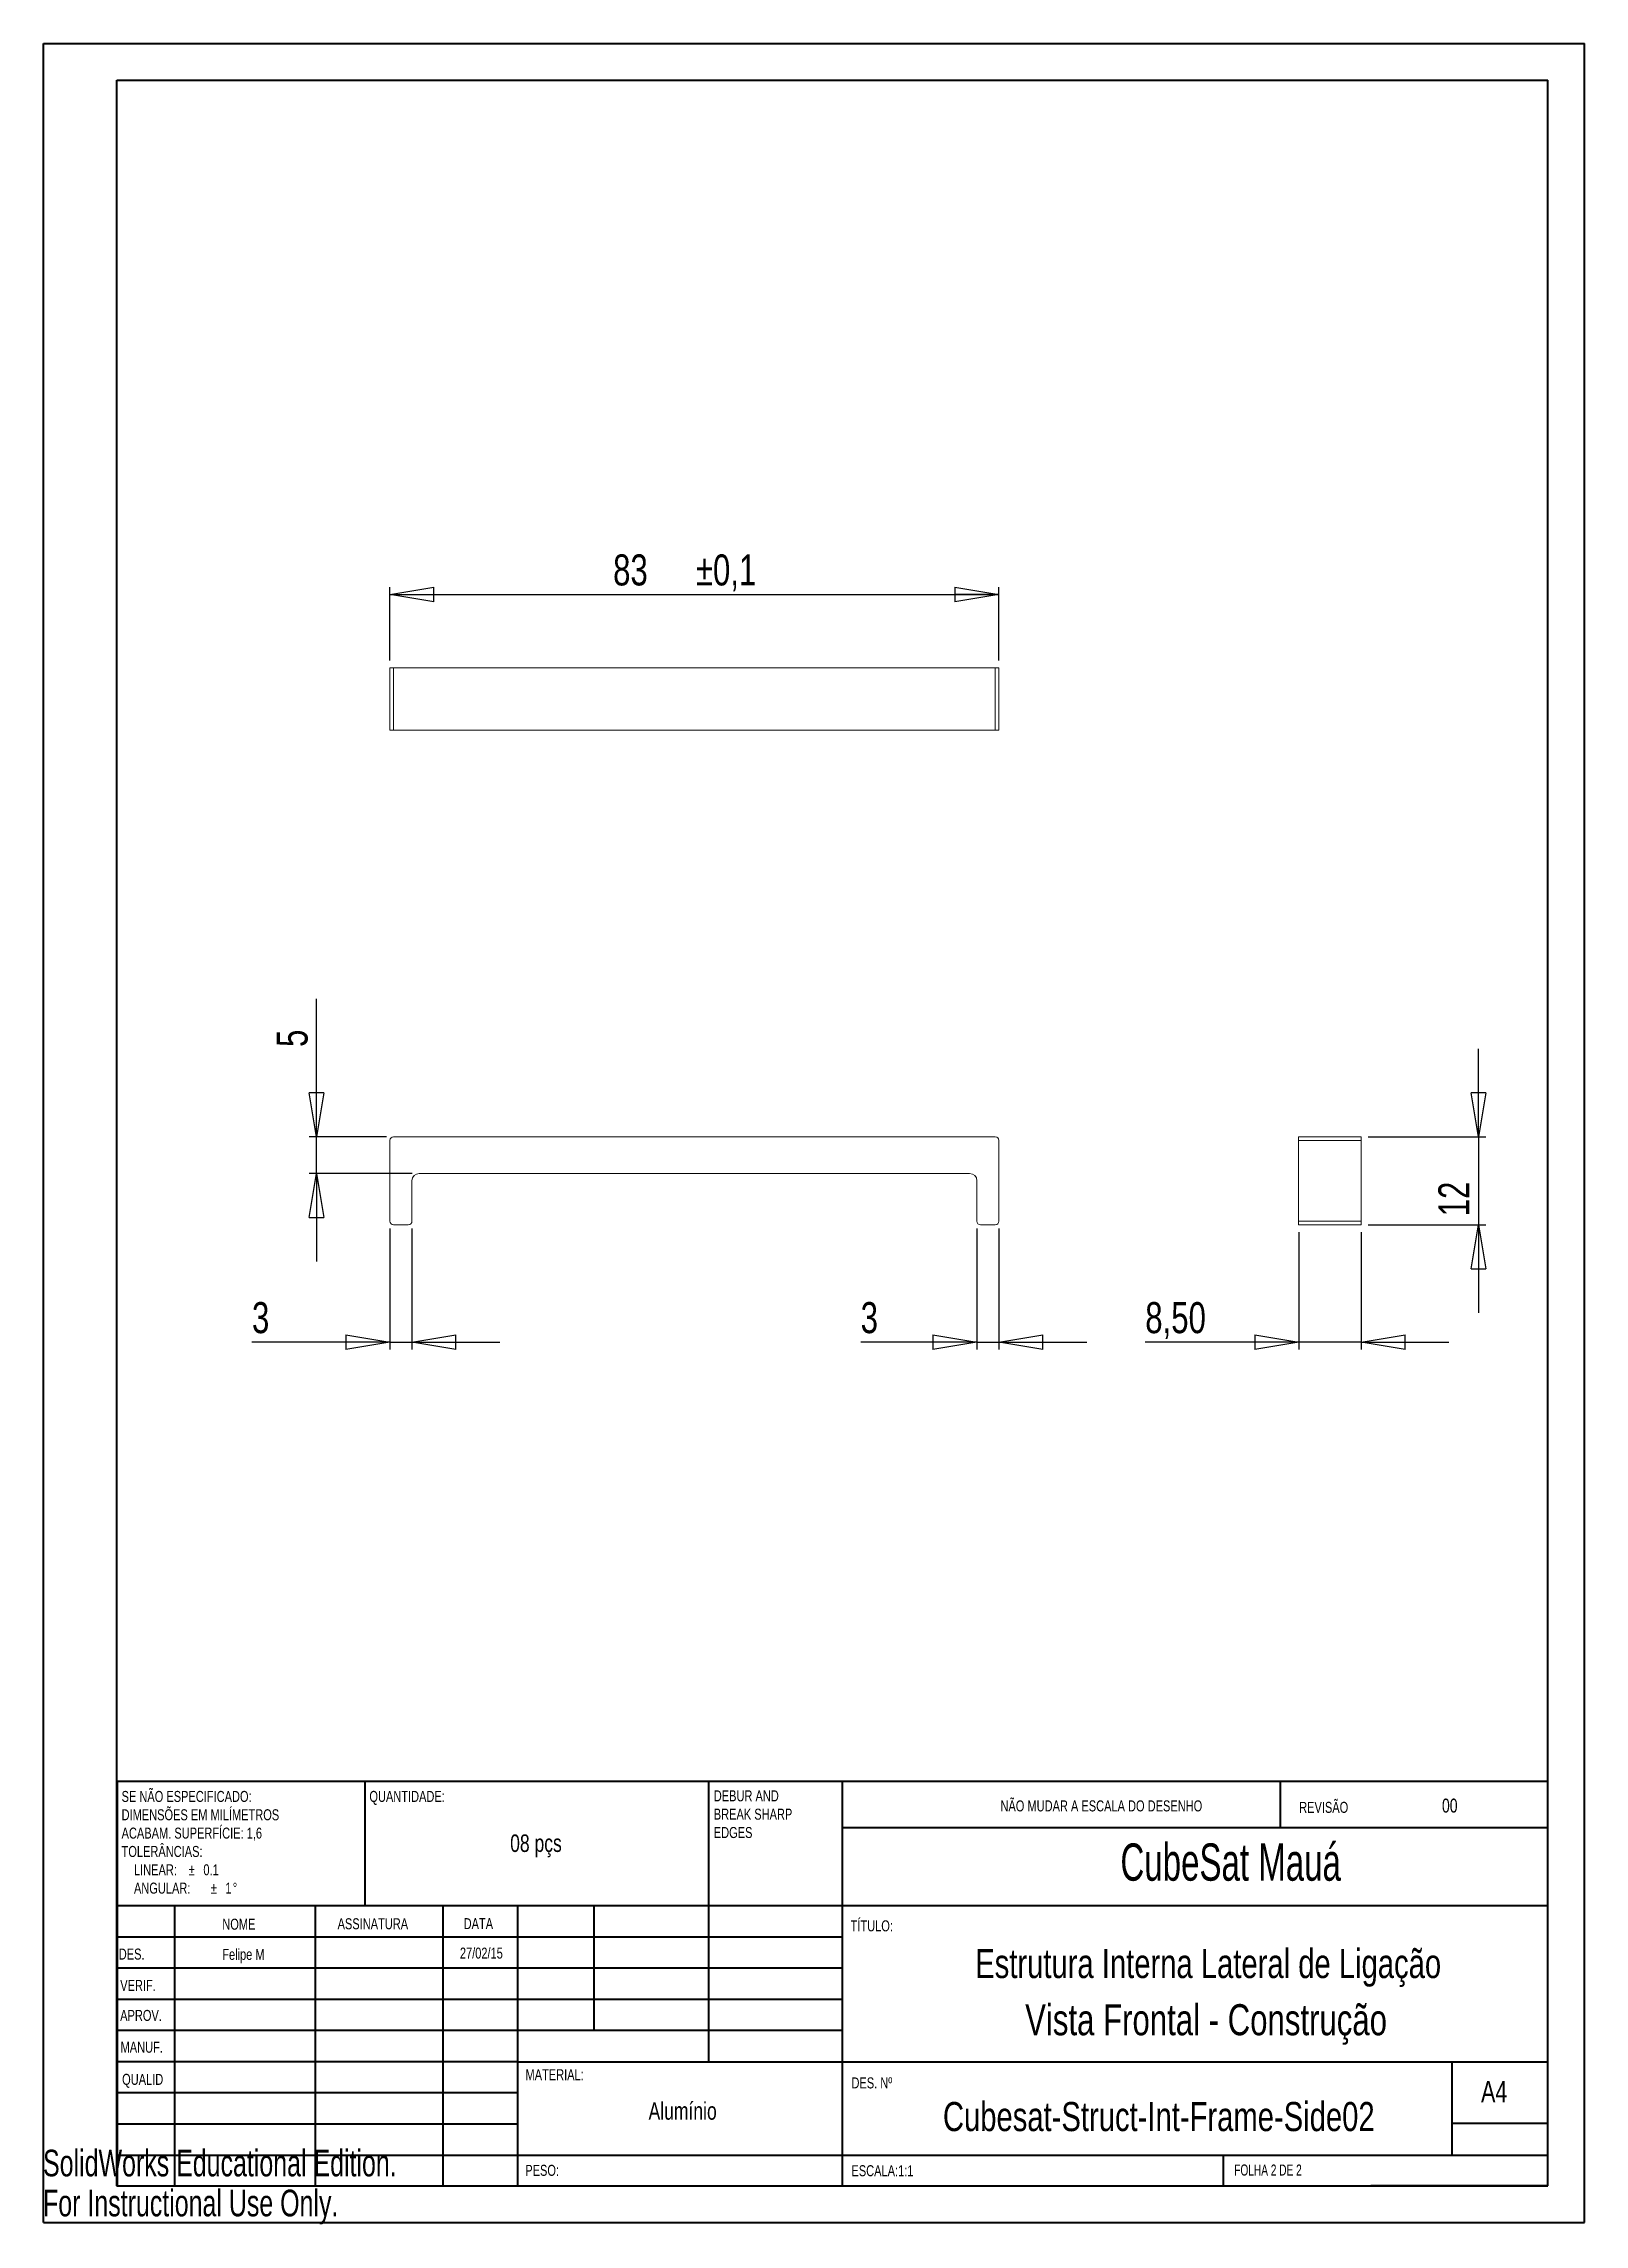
# Paper-space layout 'Folha02' of a CAD drawing. Header units: millimetres. Extents: x 0 to 210, y 0 to 297.
import ezdxf

# ---------------------------------------------------------------- set-up
doc = ezdxf.new("R2010")
doc.units = ezdxf.units.MM
doc.layers.add('FORMAT', color=7, linetype='Continuous')
doc.styles.add('SLDTEXTSTYLE0', font='TXT', dxfattribs={"width": 0.75})
doc.styles.add('SLDTEXTSTYLE1', font='TXT', dxfattribs={"width": 0.663})
doc.styles.add('SLDTEXTSTYLE2', font='TXT', dxfattribs={"width": 0.6875})
doc.styles.add('SLDTEXTSTYLE3', font='TXT', dxfattribs={"width": 0.7})
doc.dimstyles.new('SLDDIMSTYLE0', dxfattribs={"dimtxt": 4.233333, "dimasz": 5.9944, "dimexe": 0, "dimexo": 0.0625, "dimgap": 1.058333, "dimtad": 1, "dimrnd": 1e-09, "dimzin": 12, "dimdsep": 46, "dimtxsty": 'SLDTEXTSTYLE0', "dimblk1": 'CLOSED', "dimblk2": 'CLOSED', "dimsah": 1, "dimcen": 0.09, "dimadec": 0, "dimazin": 3, "dimtfac": 1, "dimtmove": 0, "dimatfit": 0, "dimldrblk": 'CLOSED', "dimfxl": 0, "dimfrac": 2, "dimtolj": 1, "dimtzin": 12, "dimarcsym": 0})
doc.dimstyles.new('SLDDIMSTYLE1', dxfattribs={"dimtxt": 4.233333, "dimasz": 5.9944, "dimexe": 0, "dimexo": 0.0625, "dimgap": 1.058333, "dimtad": 1, "dimrnd": 1e-09, "dimzin": 12, "dimdsep": 46, "dimtxsty": 'SLDTEXTSTYLE0', "dimblk1": 'CLOSED', "dimblk2": 'CLOSED', "dimsah": 1, "dimcen": 0.09, "dimadec": 0, "dimazin": 3, "dimtol": 1, "dimtp": 0.1, "dimtm": 0.1, "dimtfac": 1, "dimtdec": 1, "dimtofl": 0, "dimtmove": 0, "dimatfit": 3, "dimldrblk": 'CLOSED', "dimfxl": 0, "dimfrac": 2, "dimtolj": 1, "dimarcsym": 0})

# ---------------------------------------------------------------- blocks, each defined once
blk = doc.blocks.new('SW_NOTE_2')
at = {"color": 0, "linetype": 'Continuous', "lineweight": 0, "char_height": 1.5, "attachment_point": 1, "style": 'SLDTEXTSTYLE0'}
for s, insert in [('DEBUR AND', (0, 1.93)), ('BREAK SHARP', (0, -0.57)), ('EDGES', (0, -3.07))]:
    blk.add_mtext(s, dxfattribs=dict(at, insert=insert))
blk = doc.blocks.new('SW_NOTE_3')
at = {"color": 0, "linetype": 'Continuous', "lineweight": 0, "char_height": 1.5, "attachment_point": 1, "style": 'SLDTEXTSTYLE0'}
for s, insert in [('SE NÃO ESPECIFICADO:', (0, 1.93)), ('ACABAM. SUPERFÍCIE: 1,6', (0, -3.07)), ('DIMENSÕES EM MILÍMETROS', (0, -0.57)), ('TOLERÂNCIAS:', (0, -5.57)), ('LINEAR:', (1.69, -8.07)), ('%%p', (9.16, -8.07)), ('0.1', (11.15, -8.07)), ('ANGULAR:', (1.69, -10.57)), ('%%p', (12.16, -10.57)), ('1', (14.15, -10.57)), ('%%d', (15.16, -10.57))]:
    blk.add_mtext(s, dxfattribs=dict(at, insert=insert))
blk = doc.blocks.new('_CLOSED')
at = {"color": 0, "linetype": 'ByBlock', "lineweight": -2}
for p, q in [((-1, 0.166667), (0, 0)), ((-1, 0.166667), (-1, -0.166667)), ((0, 0), (-1, -0.166667)), ((0, 0), (-1, 0))]:
    blk.add_line(p, q, dxfattribs=at)
blk = doc.blocks.new('_D')
at = {"layer": 'FORMAT'}
for p, q in [((37.28, 148.21), (37.28, 167.02)), ((46.79, 148.21), (36.29, 148.21)), ((37.28, 143.21), (37.28, 148.21)), ((50.29, 143.21), (36.29, 143.21)), ((37.28, 143.21), (37.28, 131.22))]:
    blk.add_line(p, q, dxfattribs=at)
at = {"layer": 'FORMAT', "xscale": 5.9944, "yscale": 5.9944}
for p, rotation in [((37.28, 148.21, 0.1), 270.0000000000004), ((37.28, 143.21, 0.1), 90.0000000000004)]:
    blk.add_blockref('_CLOSED', p, dxfattribs=dict(at, rotation=rotation))
at = {"layer": 'FORMAT', "insert": (31.83, 160.45, 0.1), "char_height": 4.23, "attachment_point": 1, "rotation": 90, "style": 'SLDTEXTSTYLE0'}
blk.add_mtext('5', dxfattribs=at)
blk = doc.blocks.new('_D_1')
at = {"layer": 'FORMAT'}
for p, q in [((47.28, 135.72), (47.28, 119.22)), ((50.28, 135.72), (50.28, 119.22)), ((47.28, 120.21), (28.48, 120.21)), ((47.28, 120.21), (50.28, 120.21)), ((50.28, 120.21), (62.27, 120.21))]:
    blk.add_line(p, q, dxfattribs=at)
at = {"layer": 'FORMAT', "xscale": 5.9944, "yscale": 5.9944}
blk.add_blockref('_CLOSED', (47.28, 120.21, 0.1), dxfattribs=at)
at = {"layer": 'FORMAT', "xscale": 5.9944, "yscale": 5.9944, "rotation": 180.0000000000004}
blk.add_blockref('_CLOSED', (50.28, 120.21, 0.1), dxfattribs=at)
at = {"layer": 'FORMAT', "insert": (28.48, 125.67, 0.1), "char_height": 4.23, "attachment_point": 1, "style": 'SLDTEXTSTYLE0'}
blk.add_mtext('3', dxfattribs=at)
blk = doc.blocks.new('_D_2')
at = {"layer": 'FORMAT'}
for p, q in [((127.28, 135.72), (127.28, 119.22)), ((130.28, 135.72), (130.28, 119.22)), ((127.28, 120.21), (111.44, 120.21)), ((127.28, 120.21), (130.28, 120.21)), ((130.28, 120.21), (142.27, 120.21))]:
    blk.add_line(p, q, dxfattribs=at)
at = {"layer": 'FORMAT', "xscale": 5.9944, "yscale": 5.9944}
blk.add_blockref('_CLOSED', (127.28, 120.21, 0.1), dxfattribs=at)
at = {"layer": 'FORMAT', "xscale": 5.9944, "yscale": 5.9944, "rotation": 180.0000000000004}
blk.add_blockref('_CLOSED', (130.28, 120.21, 0.1), dxfattribs=at)
at = {"layer": 'FORMAT', "insert": (111.44, 125.67, 0.1), "char_height": 4.23, "attachment_point": 1, "style": 'SLDTEXTSTYLE0'}
blk.add_mtext('3', dxfattribs=at)
blk = doc.blocks.new('_D_3')
at = {"layer": 'FORMAT'}
for p, q in [((47.28, 213.13), (47.28, 223.13)), ((130.28, 213.13), (130.28, 223.13)), ((47.28, 222.14), (130.28, 222.14))]:
    blk.add_line(p, q, dxfattribs=at)
at = {"layer": 'FORMAT', "xscale": 5.9944, "yscale": 5.9944, "rotation": 180.0000000000004}
blk.add_blockref('_CLOSED', (47.28, 222.14, 0.1), dxfattribs=at)
at = {"layer": 'FORMAT', "xscale": 5.9944, "yscale": 5.9944}
blk.add_blockref('_CLOSED', (130.28, 222.14, 0.1), dxfattribs=at)
at = {"layer": 'FORMAT', "char_height": 4.233, "attachment_point": 1, "style": 'SLDTEXTSTYLE0'}
for s, insert in [('83', (77.7, 227.59, 0.1)), ('±0,1', (88.98, 227.59, 0.1))]:
    blk.add_mtext(s, dxfattribs=dict(at, insert=insert))
blk = doc.blocks.new('_D_4')
at = {"layer": 'FORMAT'}
for p, q in [((195.64, 148.21), (195.64, 160.2)), ((180.63, 148.21), (196.63, 148.21)), ((195.64, 148.21), (195.64, 136.21)), ((180.63, 136.21), (196.63, 136.21)), ((195.64, 136.21), (195.64, 124.22))]:
    blk.add_line(p, q, dxfattribs=at)
at = {"layer": 'FORMAT', "xscale": 5.9944, "yscale": 5.9944}
for p, rotation in [((195.64, 148.21, 0.1), 270.0000000000004), ((195.64, 136.21, 0.1), 90.0000000000004)]:
    blk.add_blockref('_CLOSED', p, dxfattribs=dict(at, rotation=rotation))
at = {"layer": 'FORMAT', "insert": (190.18, 137.37, 0.1), "char_height": 4.233, "attachment_point": 1, "rotation": 90, "style": 'SLDTEXTSTYLE0'}
blk.add_mtext('12', dxfattribs=at)
blk = doc.blocks.new('_D_5')
at = {"layer": 'FORMAT'}
for p, q in [((171.14, 135.22), (171.14, 119.22)), ((179.64, 135.22), (179.64, 119.22)), ((171.14, 120.21), (150.23, 120.21)), ((179.64, 120.21), (171.14, 120.21)), ((179.64, 120.21), (191.62, 120.21))]:
    blk.add_line(p, q, dxfattribs=at)
at = {"layer": 'FORMAT', "xscale": 5.9944, "yscale": 5.9944}
blk.add_blockref('_CLOSED', (171.14, 120.21, 0.1), dxfattribs=at)
at = {"layer": 'FORMAT', "xscale": 5.9944, "yscale": 5.9944, "rotation": 180.0000000000004}
blk.add_blockref('_CLOSED', (179.64, 120.21, 0.1), dxfattribs=at)
at = {"layer": 'FORMAT', "insert": (150.23, 125.67, 0.1), "char_height": 4.233, "attachment_point": 1, "style": 'SLDTEXTSTYLE0'}
blk.add_mtext('8,50', dxfattribs=at)

psp = doc.layouts.new('Folha02')

# ---------------------------------------------------------------- linework, layer by layer
at = {"color": 7, "linetype": 'Continuous', "lineweight": 40}
for p, q in [((0.079, 0.215), (0.079, 297.215)), ((0.079, 297.215), (210.079, 297.215)), ((210.079, 0.215), (210.079, 297.215)), ((210.079, 292.215), (210.079, 297.215)), ((10.079, 292.215), (205.079, 292.215)), ((10.079, 5.215), (10.079, 292.215)), ((205.079, 5.215), (205.079, 292.215)), ((10.111, 60.371), (205.079, 60.371)), ((10.111, 60.371), (10.111, 5.121)), ((43.911, 43.371), (43.911, 60.371)), ((90.711, 60.371), (90.711, 22.121)), ((108.911, 60.371), (108.911, 5.121)), ((168.679, 54.09), (168.679, 60.465)), ((205.079, 53.996), (108.911, 53.996)), ((205.079, 43.371), (10.111, 43.371)), ((17.911, 43.371), (17.911, 5.121)), ((37.102, 43.371), (37.102, 5.121)), ((54.51, 43.371), (54.51, 5.121)), ((64.711, 5.121), (64.711, 43.371)), ((75.111, 26.371), (75.111, 43.371)), ((108.911, 39.121), (10.111, 39.121)), ((108.911, 34.871), (10.111, 34.871)), ((108.911, 30.621), (10.111, 30.621)), ((108.911, 26.371), (10.111, 26.371)), ((64.711, 22.121), (10.111, 22.121)), ((64.711, 22.121), (205.079, 22.121)), ((192.079, 9.465), (192.079, 22.215)), ((64.711, 17.871), (10.111, 17.871)), ((64.711, 13.621), (10.111, 13.621)), ((205.079, 13.715), (192.079, 13.715)), ((10.111, 9.371), (205.079, 9.371)), ((160.879, 5.215), (160.879, 9.465)), ((10.079, 5.215), (205.079, 5.215)), ((205.079, 5.215), (180.988, 5.215)), ((0.079, 0.215), (210.079, 0.215))]:
    psp.add_line(p, q, dxfattribs=at)
at = {"color": 7, "linetype": 'Continuous', "lineweight": 15}
for p, q in [((47.283, 203.636), (47.283, 212.136)), ((47.283, 212.136), (47.783, 212.136)), ((47.783, 212.136), (47.783, 203.636)), ((47.783, 212.136), (129.783, 212.136)), ((129.783, 203.636), (129.783, 212.136)), ((129.783, 212.136), (130.283, 212.136)), ((130.283, 212.136), (130.283, 203.636)), ((47.783, 203.636), (47.283, 203.636)), ((47.783, 203.636), (129.783, 203.636)), ((130.283, 203.636), (129.783, 203.636)), ((47.283, 136.71), (47.283, 147.71)), ((47.783, 148.21), (129.783, 148.21)), ((130.283, 136.71), (130.283, 147.71)), ((171.136, 148.21), (179.636, 148.21)), ((171.136, 147.71), (171.136, 148.21)), ((179.636, 147.71), (171.136, 147.71)), ((171.136, 136.71), (171.136, 147.71)), ((179.636, 148.21), (179.636, 147.71)), ((179.636, 147.71), (179.636, 136.71)), ((126.283, 143.21), (51.283, 143.21)), ((50.283, 142.21), (50.283, 136.71)), ((127.283, 136.71), (127.283, 142.21)), ((47.783, 136.21), (49.783, 136.21)), ((127.783, 136.21), (129.783, 136.21)), ((171.136, 136.21), (171.136, 136.71)), ((171.136, 136.71), (179.636, 136.71)), ((179.636, 136.21), (171.136, 136.21)), ((179.636, 136.71), (179.636, 136.21))]:
    psp.add_line(p, q, dxfattribs=at)
for centre, radius, start, end in [((47.783, 147.71), 0.5, 90, 180), ((129.783, 147.71), 0.5, 0, 90), ((51.283, 142.21), 1, 90, 180), ((126.283, 142.21), 1, 0, 90), ((47.783, 136.71), 0.5, 180, 270), ((49.783, 136.71), 0.5, 270, 0), ((127.783, 136.71), 0.5, 180, 270), ((129.783, 136.71), 0.5, 270, 0)]:
    psp.add_arc(centre, radius, start, end, dxfattribs=at)

# ---------------------------------------------------------------- block references
at = {"color": 7, "linetype": 'Continuous', "lineweight": 0}
for name, p in [('SW_NOTE_3', (10.704, 57.108)), ('SW_NOTE_2', (91.42, 57.19))]:
    psp.add_blockref(name, p, dxfattribs=at)

# ---------------------------------------------------------------- texts
for s, insert, char_height, attachment_point, style in [('QUANTIDADE:', (44.482, 59.04), 1.5, 1, 'SLDTEXTSTYLE0'), ('NÃO MUDAR A ESCALA DO DESENHO', (130.493, 57.748), 1.5, 1, 'SLDTEXTSTYLE0'), ('REVISÃO', (171.206, 57.55), 1.5, 1, 'SLDTEXTSTYLE0'), ('00', (191.731, 57.99), 1.905, 2, 'SLDTEXTSTYLE0'), ('08 pçs', (67.185, 53.102), 2.3813, 2, 'SLDTEXTSTYLE0'), ('CubeSat Mauá', (161.869, 51.883), 5.08, 2, 'SLDTEXTSTYLE1'), ('NOME', (24.433, 41.622), 1.5, 1, 'SLDTEXTSTYLE0'), ('ASSINATURA', (40.144, 41.683), 1.5, 1, 'SLDTEXTSTYLE0'), ('DATA', (57.326, 41.697), 1.5, 1, 'SLDTEXTSTYLE0'), ('TÍTULO:', (110.067, 41.399), 1.5, 1, 'SLDTEXTSTYLE0'), ('DES.', (10.323, 37.551), 1.5, 1, 'SLDTEXTSTYLE0'), ('Felipe M', (27.31, 37.504), 1.4986, 2, 'SLDTEXTSTYLE0'), ('27/02/15', (59.74, 37.68), 1.4986, 2, 'SLDTEXTSTYLE0'), ('Estrutura Interna Lateral de Ligação', (158.803, 37.499), 3.96875, 2, 'SLDTEXTSTYLE0'), ('VERIF.', (10.521, 33.275), 1.5, 1, 'SLDTEXTSTYLE0'), ('APROV.', (10.513, 29.185), 1.5, 1, 'SLDTEXTSTYLE0'), ('MANUF.', (10.566, 24.855), 1.5, 1, 'SLDTEXTSTYLE0'), ('MATERIAL:', (65.757, 21.107), 1.5, 1, 'SLDTEXTSTYLE0'), ('QUALID', (10.78, 20.471), 1.5, 1, 'SLDTEXTSTYLE0'), ('DES. Nº', (110.185, 19.99), 1.5, 1, 'SLDTEXTSTYLE0'), ('A4', (196, 19.515), 2.9104, 1, 'SLDTEXTSTYLE0'), ('Alumínio', (87.179, 16.606), 2.3813, 2, 'SLDTEXTSTYLE0'), ('Cubesat-Struct-Int-Frame-Side02', (152.071, 16.638), 3.96875, 2, 'SLDTEXTSTYLE0'), ('PESO:', (65.729, 8.07), 1.4986, 1, 'SLDTEXTSTYLE0'), ('ESCALA:1:1', (110.185, 8.021), 1.5, 1, 'SLDTEXTSTYLE0'), ('FOLHA 2 DE 2', (162.357, 8.115), 1.5, 1, 'SLDTEXTSTYLE2')]:
    psp.add_mtext(s, dxfattribs=dict(at, insert=insert, char_height=char_height, attachment_point=attachment_point, style=style))
at = {"color": 7, "linetype": 'Continuous', "char_height": 3.633, "attachment_point": 1, "style": 'SLDTEXTSTYLE3'}
for s, insert in [('SolidWorks Educational Edition.', (0, 10.133)), ('For Instructional Use Only.', (0, 4.683))]:
    psp.add_mtext(s, dxfattribs=dict(at, insert=insert))
at = {"layer": 'FORMAT', "insert": (158.516, 29.969), "char_height": 4.23333, "attachment_point": 2, "style": 'SLDTEXTSTYLE0'}
psp.add_mtext('Vista Frontal - Construção', dxfattribs=at)

# ---------------------------------------------------------------- dimensions: what is measured, and where the dimension line sits
at = {"layer": 'FORMAT'}
for base, p1, p2, dimstyle, picture, middle in [((130.283, 222.136), (47.283, 212.136), (130.283, 212.136), 'SLDDIMSTYLE1', '_D_3', (88.783, 222.136)), ((50.283, 120.21), (47.283, 136.71), (50.283, 136.71), 'SLDDIMSTYLE0', '_D_1', (31.759, 120.21)), ((130.283, 120.21), (127.283, 136.71), (130.283, 136.71), 'SLDDIMSTYLE0', '_D_2', (114.723, 120.21)), ((171.136, 120.21), (179.636, 136.21), (171.136, 136.21), 'SLDDIMSTYLE0', '_D_5', (157.419, 120.21))]:
    dim = psp.add_linear_dim(base=base, p1=p1, p2=p2, dimstyle=dimstyle, dxfattribs=at)
    dim.commit()
    dim.dimension.update_dxf_attribs({"geometry": picture, "text_midpoint": middle, "dimtype": 160})
for base, p1, p2, picture, middle in [((37.283, 148.21), (51.283, 143.21), (47.783, 148.21), '_D', (37.283, 163.735)), ((195.636, 136.21), (179.636, 148.21), (179.636, 136.21), '_D_4', (195.636, 142.21))]:
    dim = psp.add_linear_dim(base=base, p1=p1, p2=p2, angle=90, dimstyle='SLDDIMSTYLE0', dxfattribs=at)
    dim.commit()
    dim.dimension.update_dxf_attribs({"geometry": picture, "text_midpoint": middle, "dimtype": 160})

doc.saveas('drawing.dxf')
